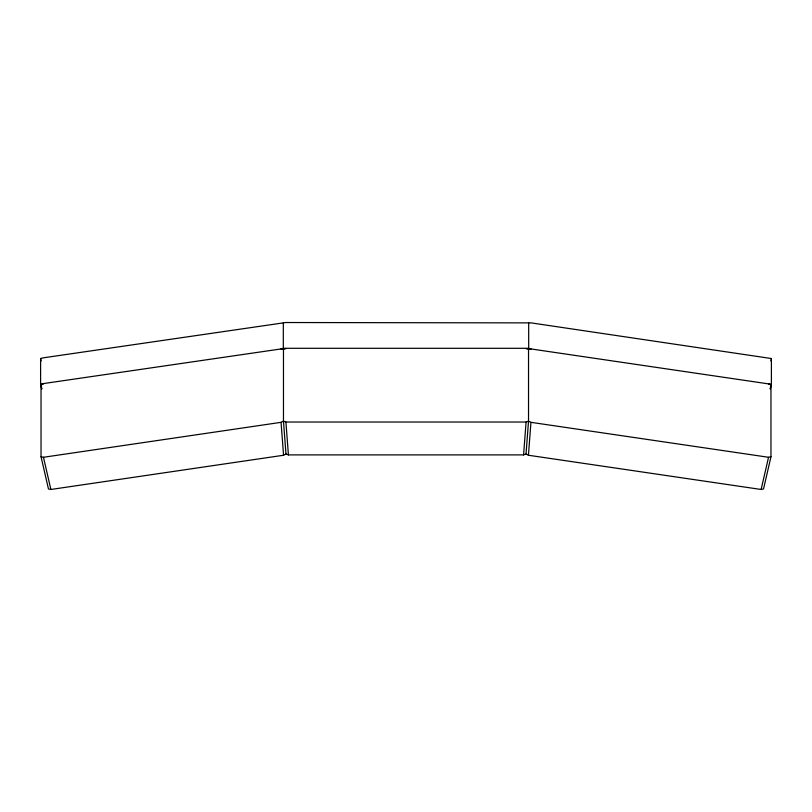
<?xml version="1.0" encoding="UTF-8"?>
<svg xmlns="http://www.w3.org/2000/svg" width="812" height="812" viewBox="0 0 812 812"><rect width="100%" height="100%" fill="white"/><g stroke="black" fill="none" stroke-linecap="round" stroke-linejoin="round"><path stroke-width="1.22" d="M43.462 383.883L41.036 385.111L41.036 456.76L48.466 488.956L50.882 489.474L283.561 455.248L285.976 454.02L288.412 454.893L523.588 454.893L526.085 422.027L528.531 421.154L530.947 422.331L768.538 457.278L770.964 456.76L770.964 385.111L768.538 383.883M523.588 454.893L526.024 454.02L528.531 421.154L528.531 349.454L530.947 348.937L768.984 383.954L771.4 383.995L771.4 358.539L531.099 322.882L285.753 322.526L43.016 357.869L40.6 358.539L40.6 383.995L41.686 388.826M770.964 456.76L763.534 488.956L761.118 489.474L528.439 455.248L530.947 422.331M770.192 388.745L770.964 385.111M770.872 360.944L771.4 358.539M770.314 388.826L771.4 383.995M761.118 489.474L768.538 457.278M41.036 456.76L43.462 457.278L281.053 422.331L283.469 421.103L285.915 422.027L526.085 422.027M283.469 349.495L285.915 348.612M280.901 348.957L283.317 348.297L528.683 348.307L531.099 348.957M40.6 383.995L281.053 348.937L283.469 349.454L283.469 421.154L285.976 454.02M526.085 348.612L528.531 349.495M526.024 454.02L528.439 455.248M43.462 457.278L50.882 489.474M40.6 358.539L41.128 360.944M41.036 385.111L41.808 388.745M285.915 422.027L288.412 454.893M281.053 422.331L283.561 455.248M528.683 322.841L528.683 348.307M283.317 322.841L283.317 348.307"/></g></svg>
